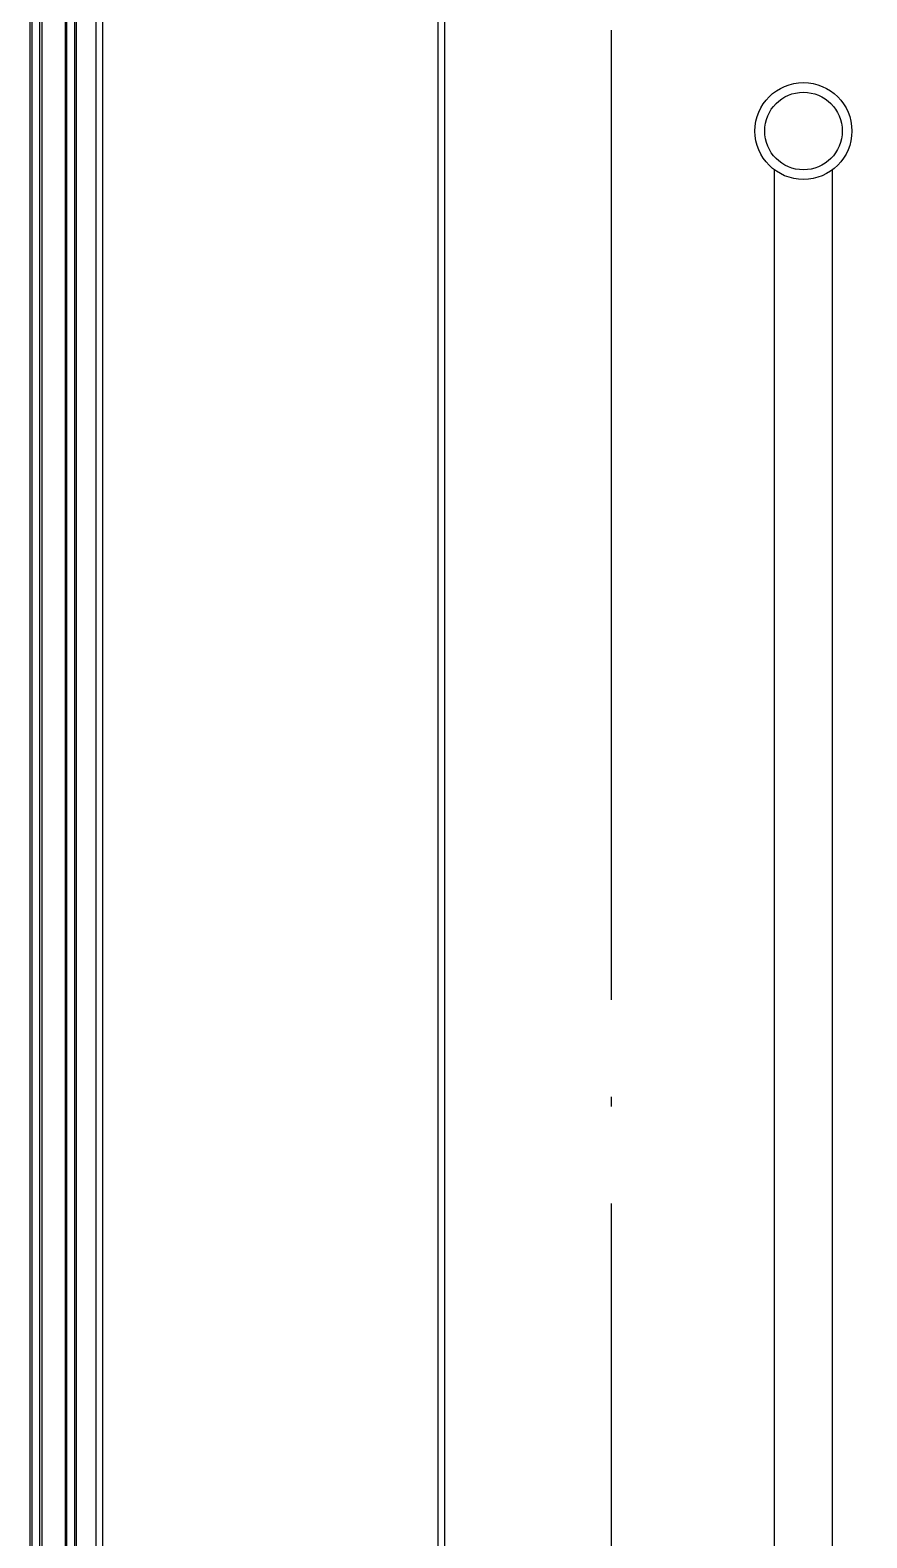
# Model space of a CAD drawing. Extents: x 6843040 to 15500510, y -6507076 to -4940511.
# Drawn here: x 7671529 to 7671961, y -6160434 to -6159657 of the extents above; entities that cross this region are included whole.
import ezdxf

# ---------------------------------------------------------------- set-up
doc = ezdxf.new("R2010")
doc.units = 0
doc.header["$LTSCALE"] = 1000
doc.header["$MEASUREMENT"] = 0
for name, pattern in [('DASH', [0.35, 0.25, -0.1]), ('DOTE', [2.42, 2, -0.2, 0.02, -0.2]), ('HIDDEN', [0.375, 0.25, -0.125])]:
    doc.linetypes.add(name, pattern=pattern)
for name, color, linetype in [('DOTE', 8, 'DOTE'), ('GC', 3, 'Continuous'), ('LT-玻璃', 4, 'Continuous'), ('LT-铝板', 31, 'Continuous'), ('WALL6', 5, 'Continuous')]:
    doc.layers.add(name, color=color, linetype=linetype)

# ---------------------------------------------------------------- blocks, each defined once
blk = doc.blocks.new('gtdwer34')
at = {"layer": 'WALL6'}
h = blk.add_hatch(dxfattribs=at)
h.set_pattern_fill('ANSI32', color=256, scale=2, style=0)
h.set_pattern_definition([(45, (2115741.957, -882245.928), (-6.73519209, 6.73519209), []), (45, (2115746.447, -882245.928), (-6.73519209, 6.73519209), [])])
h.paths.add_polyline_path([(44309.1, -285946.85), (44243.18, -285946.85), (44243.18, -285953.18), (44309.1, -285953.18)])
for p, q in [((44261.39, -285908.68), (44261.39, -284868.85)), ((44291.39, -285908.79), (44291.39, -284868.85))]:
    blk.add_line(p, q, dxfattribs=at)
at = {"layer": 'WALL6', "linetype": 'DASH', "ltscale": 0.05}
for p, q in [((44261.35, -285946.85), (44261.35, -285908.68)), ((44291.35, -285946.85), (44291.35, -285908.68))]:
    blk.add_line(p, q, dxfattribs=at)
at = {"layer": 'WALL6'}
for points in [[(44249.63, -285924.13), (44249.63, -285919.6, 0.231992), (44261.35, -285908.68), (44290.93, -285908.68)], [(44302.98, -285924.13), (44303.07, -285919.6, -0.231992), (44291.35, -285908.68), (44285.9, -285908.68)]]:
    blk.add_lwpolyline(points, format="xyb", dxfattribs=at)
blk.add_lwpolyline([(44303.07, -285919.6), (44250.05, -285919.6)], dxfattribs=at)
blk.add_lwpolyline([(44243.18, -285946.85), (44309.1, -285946.85), (44309.1, -285953.18), (44243.18, -285953.18)], close=True, dxfattribs=at)
at = {"layer": 'WALL6', "linetype": 'DASH', "ltscale": 0.05}
for points in [[(44288.2, -286021.86), (44304.07, -286021.86), (44304.07, -285955.42), (44251.04, -285955.42), (44251.04, -286021.86), (44268.39, -286021.86)], [(44304.07, -286021.86), (44304.07, -285955.42), (44251.04, -285955.42), (44251.04, -286021.86), (44268.39, -286021.86)], [(44288.2, -286016.86), (44299.07, -286016.86), (44299.07, -285960.42), (44256.04, -285960.42), (44256.04, -286016.86), (44268.39, -286016.86)], [(44268.39, -286016.86), (44268.39, -286021.86)], [(44288.2, -286016.86), (44288.2, -286021.86)]]:
    blk.add_lwpolyline(points, dxfattribs=at)
at = {"layer": 'WALL6'}
for radius in [25, 20]:
    blk.add_circle((44276.39, -284848.85), radius, dxfattribs=at)
blk = doc.blocks.new('*U223')
at = {"layer": 'GC', "color": 8, "linetype": 'HIDDEN', "ltscale": 20}
for p, q in [((35.19, -2254.3), (35.19, 2190.96)), ((208.19, -2254.3), (208.19, 2190.96))]:
    blk.add_line(p, q, dxfattribs=at)
at = {"layer": 'LT-玻璃', "color": 8}
for p, q in [((-1.31, -2254.3), (-1.31, -7.5)), ((2.69, -2254.3), (2.69, -7.5)), ((16.69, -2254.3), (16.69, -7.5)), ((20.69, -2254.3), (20.69, -7.5))]:
    blk.add_line(p, q, dxfattribs=at)
at = {"layer": 'LT-玻璃', "color": 150}
for points in [[(-2.31, -2254.3), (-2.31, -8.5), (-1.31, -7.5), (2.69, -7.5), (3.69, -8.5), (3.69, -2254.3)], [(21.69, -2254.3), (21.69, -8.5), (20.69, -7.5), (16.69, -7.5), (15.69, -8.5), (15.69, -2254.3)]]:
    blk.add_lwpolyline(points, dxfattribs=at)
at = {"layer": 'LT-铝板'}
for p, q in [((31.69, -2254.3), (31.69, 2190.96)), ((211.69, -2254.3), (211.69, 2190.96))]:
    blk.add_line(p, q, dxfattribs=at)

msp = doc.modelspace()

# ---------------------------------------------------------------- linework, layer by layer
at = {"layer": 'DOTE', "ltscale": 0.25}
msp.add_line((7671829.34, -6180726.67), (7671829.34, -6149489.23), dxfattribs=at)

# ---------------------------------------------------------------- block references
for name, p in [('*U223', (7671531.76, -6158633.89)), ('gtdwer34', (7627652.02, -5874859.76))]:
    msp.add_blockref(name, p)

doc.saveas('drawing.dxf')
